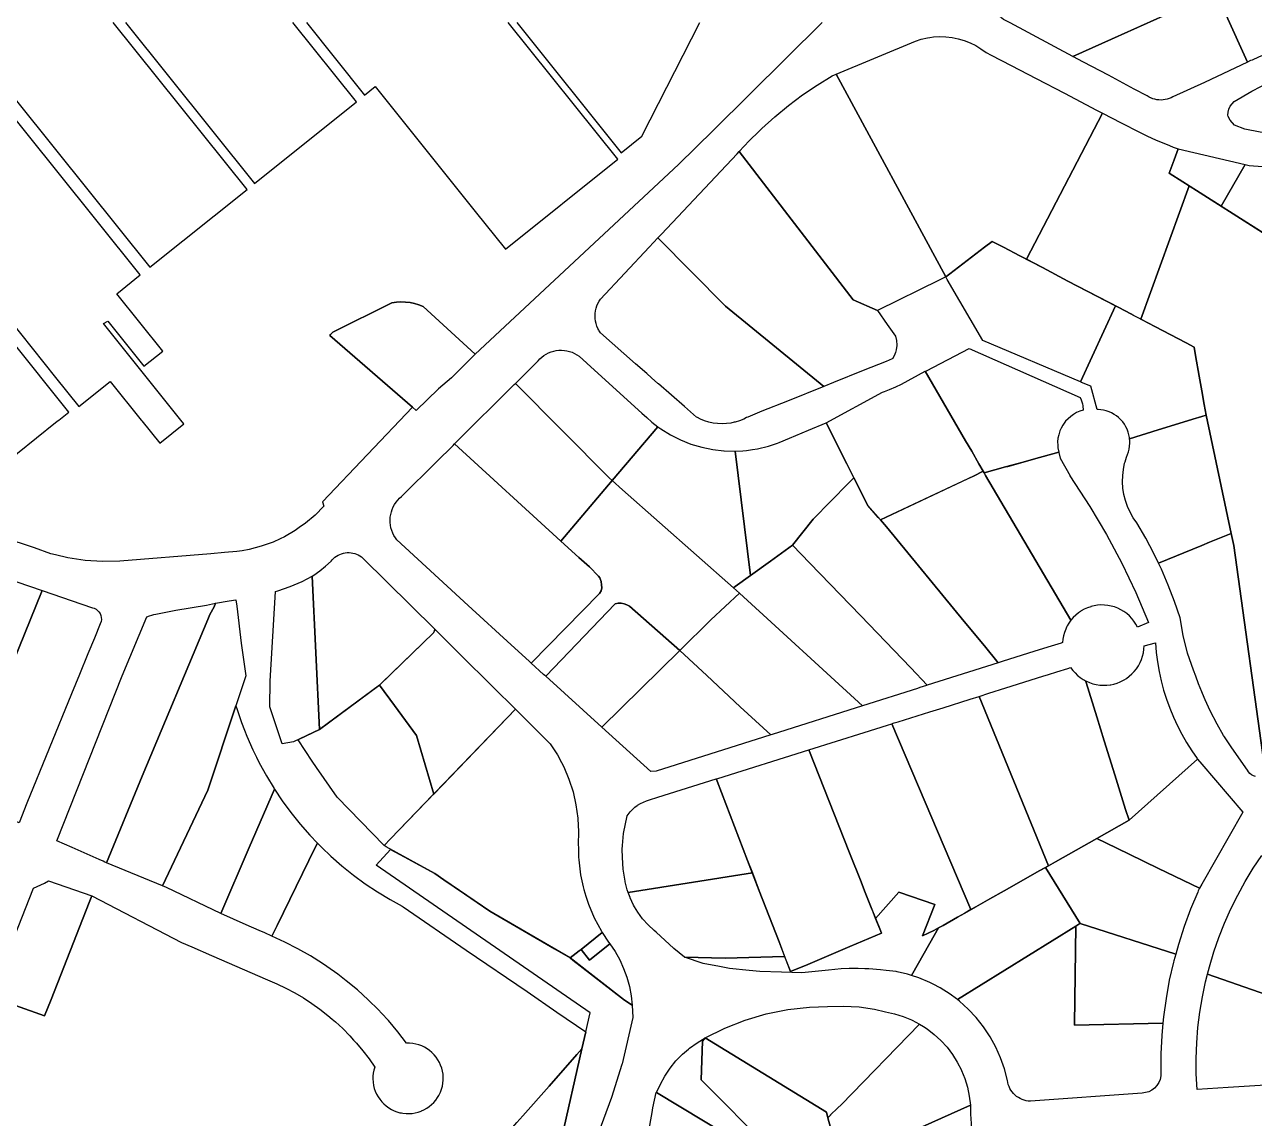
# Model space of a CAD drawing. Header units: metres. Extents: x 3 to 1027712, y 40 to 4430649.
# Drawn here: x 512282.2 to 512587.1, y 4412620.9 to 4412892.1 of the extents above; entities that cross this region are included whole.
import ezdxf

# ---------------------------------------------------------------- set-up
doc = ezdxf.new("R2010")
doc.units = ezdxf.units.M
doc.header["$MEASUREMENT"] = 0
doc.layers.add('A.ES.SDGC.CP.07003.cadastralparcel — CadastralParcel', color=1, linetype='Continuous')

msp = doc.modelspace()

# ---------------------------------------------------------------- linework, layer by layer
at = {"layer": 'A.ES.SDGC.CP.07003.cadastralparcel — CadastralParcel', "color": 7, "linetype": 'Continuous', "flags": 128}
for points in [[(512563.68, 4412893.87), (512542.16, 4412884.23), (512526.56, 4412892.53), (512524.89, 4412893.42), (512524.5, 4412893.7), (512524.2, 4412894.04), (512523.94, 4412894.43), (512523.77, 4412894.85), (512523.66, 4412895.31), (512523.55, 4412895.87), (512523.59, 4412896.63), (512523.84, 4412897.48), (512524.1, 4412897.99), (512524.48, 4412898.5), (512540.27, 4412905.55), (512555.85, 4412912.52), (512563.68, 4412893.87)], [(512593.82, 4412907.37), (512604.39, 4412912.11), (512609.13, 4412901.55), (512609.63, 4412900.43), (512611.1, 4412897.15), (512612.78, 4412893.4), (512609.8, 4412892.46), (512607.08, 4412891.46), (512604.79, 4412890.62), (512597.9, 4412888.1), (512591.16, 4412885.27), (512588.17, 4412884.01), (512586.55, 4412883.33), (512586.2, 4412883.18), (512585.4, 4412882.8), (512584.6, 4412884.59), (512577.75, 4412899.85), (512577.63, 4412900.12), (512578.14, 4412900.35), (512580.84, 4412901.55), (512591.16, 4412906.18), (512593.82, 4412907.37)], [(512548.03, 4412870.93), (512549.45, 4412870.19), (512530.62, 4412833.94), (512528.99, 4412834.79), (512524.89, 4412836.93), (512524.74, 4412837.01), (512522.12, 4412838.38), (512520.23, 4412836.93), (512511.64, 4412830.32), (512510.66, 4412829.57), (512483.43, 4412879.86), (512503.08, 4412888.01), (512504.55, 4412888.49), (512506.05, 4412888.84), (512506.68, 4412888.93), (512507.58, 4412889.06), (512509.13, 4412889.14), (512510.66, 4412889.1), (512512.21, 4412888.92), (512513.72, 4412888.61), (512515.2, 4412888.17), (512516.64, 4412887.61), (512518.03, 4412886.92), (512519.34, 4412886.12), (512520.59, 4412885.21), (512521.85, 4412884.56), (512526.84, 4412881.96), (512533.03, 4412878.73), (512540.02, 4412875.1), (512548.03, 4412870.93)], [(512602.17, 4412882.89), (512602.72, 4412883.1), (512607.82, 4412863.57), (512607.24, 4412863.46), (512601.62, 4412863.59), (512596.05, 4412864.32), (512588.58, 4412865.42), (512584.8, 4412866.23), (512582.21, 4412867.2), (512581.1, 4412868.39), (512580.63, 4412869.32), (512580.59, 4412869.67), (512580.65, 4412870.43), (512580.84, 4412871.17), (512581.17, 4412871.86), (512581.61, 4412872.49), (512582.16, 4412873.02), (512586.5, 4412875.58), (512590.94, 4412877.95), (512591.16, 4412878.06), (512595.48, 4412880.13), (512600.11, 4412882.11), (512602.17, 4412882.89)], [(512482.44, 4412879.45), (512483.43, 4412879.86), (512510.66, 4412829.57), (512509.1, 4412828.81), (512493.68, 4412821.24), (512487.69, 4412823.91), (512459.41, 4412860.64), (512461.88, 4412863.28), (512464.37, 4412865.72), (512465, 4412866.34), (512468.26, 4412869.27), (512471.63, 4412872.04), (512475.12, 4412874.67), (512478.73, 4412877.14), (512482.44, 4412879.45)], [(512569.41, 4412853.14), (512570.97, 4412852.15), (512559, 4412819.09), (512557.03, 4412820.11), (512556.47, 4412820.4), (512553.5, 4412821.96), (512540.91, 4412828.55), (512534.58, 4412831.86), (512530.62, 4412833.94), (512549.45, 4412870.19), (512554.07, 4412867.79), (512554.43, 4412867.6), (512558.3, 4412865.59), (512560.65, 4412864.5), (512562.63, 4412863.58), (512566.13, 4412862.13), (512567.04, 4412861.76), (512568.26, 4412861.32), (512567.23, 4412858.59), (512566, 4412855.3), (512569.41, 4412853.14)], [(512459.41, 4412860.64), (512487.69, 4412823.91), (512493.68, 4412821.24), (512496.09, 4412817.79), (512498.13, 4412814.87), (512498.4, 4412813.77), (512498.46, 4412812.63), (512498.45, 4412812.58), (512498.33, 4412811.5), (512498.13, 4412810.79), (512497.99, 4412810.42), (512497.52, 4412809.31), (512497.36, 4412809.25), (512495.84, 4412808.63), (512490.14, 4412806.34), (512482.79, 4412803.39), (512480.36, 4412802.41), (512455.96, 4412822.28), (512439.25, 4412839.23), (512440.12, 4412840.16), (512458.9, 4412860.09), (512459.41, 4412860.64)], [(512578.9, 4412847.11), (512566, 4412855.3), (512567.23, 4412858.59), (512568.26, 4412861.32), (512584.86, 4412857.4), (512578.9, 4412847.11)], [(512585.84, 4412857.17), (512605.78, 4412855.7), (512613.77, 4412855.95), (512614.11, 4412855.96), (512613.39, 4412834.11), (512609.09, 4412827.94), (512608.78, 4412828.14), (512579.42, 4412846.79), (512578.9, 4412847.11), (512584.86, 4412857.4), (512585.84, 4412857.17)], [(512455.96, 4412822.28), (512480.36, 4412802.41), (512471.38, 4412798.8), (512465, 4412796.24), (512461.49, 4412794.83), (512461.21, 4412794.68), (512460.5, 4412794.32), (512459.48, 4412793.91), (512458.42, 4412793.58), (512458.14, 4412793.52), (512457.34, 4412793.34), (512456.25, 4412793.2), (512455.15, 4412793.15), (512454.04, 4412793.2), (512452.95, 4412793.34), (512451.87, 4412793.57), (512450.81, 4412793.89), (512449.78, 4412794.31), (512449.05, 4412794.68), (512448.8, 4412794.81), (512445.81, 4412797.43), (512439.35, 4412803.08), (512439.25, 4412803.17), (512437.67, 4412804.56), (512436.49, 4412805.6), (512433.68, 4412808.05), (512424.97, 4412815.68), (512424.63, 4412816.22), (512424.56, 4412816.35), (512424.33, 4412816.78), (512424.08, 4412817.38), (512423.89, 4412817.99), (512423.75, 4412818.61), (512423.67, 4412819.25), (512423.64, 4412819.89), (512423.67, 4412820.53), (512423.75, 4412821.16), (512423.9, 4412821.79), (512424.09, 4412822.4), (512424.34, 4412822.99), (512424.64, 4412823.55), (512424.99, 4412824.09), (512437.08, 4412836.93), (512439.25, 4412839.23), (512455.96, 4412822.28)], [(512544.04, 4412803.52), (512519.78, 4412813.8), (512510.97, 4412828.93), (512510.66, 4412829.57), (512511.64, 4412830.32), (512520.23, 4412836.93), (512522.12, 4412838.38), (512524.74, 4412837.01), (512524.89, 4412836.93), (512528.99, 4412834.79), (512534.58, 4412831.86), (512540.91, 4412828.55), (512552.74, 4412822.36), (512544.04, 4412803.52)], [(512378.35, 4412797.25), (512357.87, 4412815.03), (512358.07, 4412815.29), (512358.62, 4412815.88), (512373.27, 4412823.1), (512374.39, 4412823.28), (512375.52, 4412823.36), (512376.65, 4412823.33), (512377.78, 4412823.19), (512378.89, 4412822.96), (512379.97, 4412822.64), (512381.03, 4412822.21), (512393.91, 4412810.45), (512388.06, 4412804.58), (512384.85, 4412801.81), (512379.3, 4412796.43), (512378.35, 4412797.25)], [(512552.89, 4412822.28), (512553.5, 4412821.96), (512556.47, 4412820.4), (512562.46, 4412817.27), (512570.19, 4412813.23), (512572.21, 4412812.17), (512572.57, 4412810.12), (512573.46, 4412804.98), (512574.1, 4412801.3), (512574.68, 4412797.96), (512575.15, 4412795.26), (512574.1, 4412794.94), (512573.26, 4412794.68), (512572.71, 4412794.51), (512563.28, 4412791.62), (512556.2, 4412789.45), (512556.17, 4412789.73), (512556.03, 4412790.43), (512555.83, 4412791.11), (512555.58, 4412791.78), (512555.27, 4412792.42), (512554.9, 4412793.03), (512554.48, 4412793.6), (512554.02, 4412794.14), (512553.51, 4412794.64), (512553.46, 4412794.68), (512552.95, 4412795.09), (512552.36, 4412795.49), (512551.74, 4412795.83), (512551.09, 4412796.13), (512550.42, 4412796.36), (512549.73, 4412796.54), (512549.03, 4412796.65), (512548.37, 4412796.69), (512548.13, 4412796.7), (512546.59, 4412802.44), (512544.31, 4412803.4), (512544.04, 4412803.52), (512552.74, 4412822.36), (512552.89, 4412822.28)], [(512427.14, 4412779.74), (512403.88, 4412803.18), (512409.51, 4412808.76), (512409.96, 4412809.25), (512410.45, 4412809.69), (512410.98, 4412810.09), (512411.54, 4412810.44), (512412.14, 4412810.74), (512412.75, 4412810.98), (512413.39, 4412811.17), (512414.04, 4412811.31), (512414.7, 4412811.38), (512415.36, 4412811.4), (512416.03, 4412811.35), (512416.68, 4412811.25), (512417.33, 4412811.09), (512417.95, 4412810.87), (512418.56, 4412810.6), (512419.14, 4412810.27), (512419.69, 4412809.9), (512421.59, 4412808.18), (512429.88, 4412800.66), (512435.25, 4412795.8), (512436.49, 4412794.68), (512437.75, 4412793.54), (512439.25, 4412792.42), (512427.88, 4412779.07), (512427.14, 4412779.74)], [(512529.82, 4412783.63), (512525.44, 4412782.44), (512520.16, 4412780.98), (512518.84, 4412783.23), (512517.04, 4412786.34), (512515.52, 4412788.95), (512505.53, 4412806.16), (512505.82, 4412806.31), (512516.39, 4412811.84), (512543.92, 4412799.66), (512544.18, 4412799.07), (512544.5, 4412798.08), (512544.64, 4412797.64), (512544.71, 4412796.54), (512543.84, 4412796.28), (512543.07, 4412795.93), (512542.27, 4412795.47), (512541.6, 4412794.99), (512540.34, 4412793.77), (512539.65, 4412792.83), (512539.24, 4412792.07), (512538.93, 4412791.37), (512538.63, 4412790.45), (512538.44, 4412789.56), (512538.36, 4412788.69), (512538.38, 4412787.83), (512538.4, 4412787.19), (512538.64, 4412786.08), (512532.34, 4412784.35), (512529.82, 4412783.63)], [(512515.52, 4412788.95), (512517.04, 4412786.34), (512518.84, 4412783.23), (512519.9, 4412781.41), (512519.85, 4412781.37), (512517.5, 4412780.18), (512494.41, 4412769.32), (512493.87, 4412769.94), (512491.3, 4412772.9), (512480.93, 4412793.39), (512494.94, 4412800.97), (512495.42, 4412801.17), (512496.62, 4412801.67), (512498.25, 4412802.35), (512499.67, 4412802.94), (512505.53, 4412806.16), (512515.52, 4412788.95)], [(512403.61, 4412802.9), (512403.88, 4412803.18), (512427.14, 4412779.74), (512427.88, 4412779.07), (512415.12, 4412764.07), (512388.81, 4412788.2), (512395.34, 4412794.69), (512397.37, 4412796.71), (512402.99, 4412802.29), (512403.61, 4412802.9)], [(512581.4, 4412765.98), (512576.05, 4412763.77), (512574.1, 4412762.97), (512563.38, 4412758.6), (512562.22, 4412761.02), (512560.19, 4412764.83), (512558.01, 4412768.56), (512557.12, 4412769.85), (512556.35, 4412771.21), (512555.7, 4412772.63), (512555.18, 4412774.11), (512554.8, 4412775.62), (512554.55, 4412777.17), (512554.44, 4412778.73), (512554.48, 4412780.29), (512554.65, 4412781.85), (512554.96, 4412783.38), (512555.07, 4412783.74), (512555.41, 4412784.88), (512555.7, 4412785.53), (512555.93, 4412786.2), (512556.1, 4412786.9), (512556.21, 4412787.6), (512556.26, 4412788.31), (512556.24, 4412789.02), (512556.2, 4412789.45), (512563.28, 4412791.62), (512572.71, 4412794.51), (512573.26, 4412794.68), (512574.1, 4412794.94), (512575.15, 4412795.26), (512581.4, 4412765.98)], [(512458.38, 4412786.36), (512462.16, 4412755.52), (512458.42, 4412752.81), (512457.98, 4412752.49), (512430.45, 4412776.74), (512427.88, 4412779.07), (512439.25, 4412792.42), (512439.98, 4412791.87), (512442.35, 4412790.41), (512444.84, 4412789.15), (512447.43, 4412788.12), (512448.27, 4412787.87), (512450.09, 4412787.32), (512452.83, 4412786.76), (512455.59, 4412786.44), (512455.7, 4412786.44), (512458.38, 4412786.36)], [(512462.16, 4412755.52), (512458.38, 4412786.36), (512460.33, 4412786.48), (512461.16, 4412786.53), (512462.7, 4412786.76), (512463.91, 4412786.94), (512466.62, 4412787.6), (512468.9, 4412788.36), (512469.27, 4412788.49), (512471.83, 4412789.6), (512476.57, 4412791.58), (512480.93, 4412793.39), (512487.83, 4412779.75), (512486.5, 4412778.41), (512477.76, 4412769.53), (512472.62, 4412763.08), (512467.11, 4412759.12), (512462.16, 4412755.52)], [(512388.42, 4412787.81), (512388.81, 4412788.2), (512415.12, 4412764.07), (512419.66, 4412760.03), (512422.3, 4412757.68), (512424.49, 4412755.37), (512424.82, 4412754.94), (512424.93, 4412754.74), (512425.2, 4412754.02), (512425.28, 4412753.25), (512425.3, 4412752.49), (512425.13, 4412751.76), (512424.77, 4412751.1), (512407.82, 4412733.84), (512407.33, 4412734.3), (512402.86, 4412738.39), (512392.22, 4412748.13), (512374.52, 4412764.34), (512374.12, 4412764.88), (512373.77, 4412765.45), (512373.48, 4412766.05), (512373.23, 4412766.68), (512373.04, 4412767.32), (512372.91, 4412767.98), (512372.84, 4412768.65), (512372.82, 4412769.32), (512372.87, 4412769.99), (512372.97, 4412770.65), (512373.13, 4412771.3), (512373.34, 4412771.94), (512373.61, 4412772.55), (512373.93, 4412773.14), (512374.3, 4412773.7), (512374.72, 4412774.23), (512375.18, 4412774.71), (512375.69, 4412775.16), (512384.33, 4412783.75), (512388.42, 4412787.81)], [(512529.82, 4412783.63), (512532.34, 4412784.35), (512538.64, 4412786.08), (512538.65, 4412786.04), (512538.97, 4412784.63), (512541.43, 4412780.26), (512541.4, 4412780.26), (512546.34, 4412772.61), (512550.46, 4412765.68), (512554.26, 4412758.58), (512557.72, 4412751.3), (512560.85, 4412743.87), (512558.17, 4412742.76), (512557.76, 4412743.51), (512557.28, 4412744.23), (512556.74, 4412744.9), (512556.14, 4412745.52), (512555.49, 4412746.09), (512554.8, 4412746.6), (512554.06, 4412747.04), (512553.29, 4412747.42), (512552.49, 4412747.73), (512551.66, 4412747.96), (512550.81, 4412748.13), (512549.96, 4412748.21), (512549.1, 4412748.23), (512548.24, 4412748.17), (512547.39, 4412748.03), (512546.62, 4412747.83), (512546.55, 4412747.81), (512545.74, 4412747.53), (512544.96, 4412747.18), (512544.21, 4412746.75), (512543.99, 4412746.6), (512543.5, 4412746.27), (512542.83, 4412745.72), (512542.22, 4412745.12), (512541.66, 4412744.46), (512520.48, 4412780.3), (512520.16, 4412780.98), (512525.44, 4412782.44), (512526.02, 4412782.6), (512529.82, 4412783.63)], [(512411.41, 4412730.56), (512411.22, 4412730.73), (512410.9, 4412731.03), (512407.82, 4412733.84), (512424.77, 4412751.1), (512425.13, 4412751.76), (512425.3, 4412752.49), (512425.28, 4412753.25), (512425.2, 4412754.02), (512424.93, 4412754.74), (512424.82, 4412754.94), (512424.49, 4412755.37), (512422.3, 4412757.68), (512419.66, 4412760.03), (512415.12, 4412764.07), (512427.88, 4412779.07), (512430.45, 4412776.74), (512457.98, 4412752.49), (512459.43, 4412751.13), (512452.36, 4412744.54), (512444.66, 4412736.93), (512432.19, 4412747.93), (512431.55, 4412748.3), (512430.85, 4412748.55), (512430.11, 4412748.67), (512429.37, 4412748.66), (512428.64, 4412748.52), (512411.41, 4412730.56)], [(512506.04, 4412728.34), (512501.94, 4412732.64), (512489.45, 4412745.62), (512476.88, 4412758.63), (512472.62, 4412763.08), (512477.76, 4412769.53), (512486.5, 4412778.41), (512487.83, 4412779.75), (512491.3, 4412772.9), (512494.41, 4412769.32), (512495.88, 4412767.62), (512515.21, 4412744.11), (512520.22, 4412738.11), (512523.61, 4412733.92), (512506.04, 4412728.34)], [(512520.16, 4412780.98), (512520.48, 4412780.3), (512541.66, 4412744.46), (512541.16, 4412743.76), (512540.72, 4412743.02), (512540.59, 4412742.74), (512540.36, 4412742.24), (512540.06, 4412741.43), (512539.83, 4412740.61), (512539.68, 4412739.75), (512539.6, 4412738.91), (512539.19, 4412738.78), (512535.91, 4412737.75), (512532.46, 4412736.69), (512524.84, 4412734.31), (512523.61, 4412733.92), (512520.22, 4412738.11), (512515.21, 4412744.11), (512495.88, 4412767.62), (512494.41, 4412769.32), (512516.19, 4412779.56), (512517.5, 4412780.18), (512519.85, 4412781.37), (512519.9, 4412781.41), (512520.16, 4412780.98)], [(512383.9, 4412742.2), (512383.86, 4412741.86), (512383.61, 4412741.32), (512370.19, 4412728.34), (512355.28, 4412717.33), (512353.46, 4412755.4), (512353.9, 4412755.64), (512355.4, 4412756.69), (512356.82, 4412757.83), (512358.17, 4412759.06), (512358.47, 4412759.43), (512358.8, 4412759.76), (512359.15, 4412760.07), (512359.54, 4412760.34), (512359.94, 4412760.58), (512360.37, 4412760.78), (512360.81, 4412760.95), (512361.26, 4412761.07), (512361.72, 4412761.16), (512362.19, 4412761.2), (512362.66, 4412761.21), (512363.13, 4412761.18), (512363.59, 4412761.1), (512364.05, 4412760.98), (512364.49, 4412760.83), (512364.92, 4412760.64), (512365.33, 4412760.41), (512365.72, 4412760.14), (512366.09, 4412759.85), (512383.9, 4412742.2)], [(512459.43, 4412751.13), (512457.98, 4412752.49), (512458.42, 4412752.81), (512462.16, 4412755.52), (512467.11, 4412759.12), (512472.62, 4412763.08), (512476.88, 4412758.63), (512489.45, 4412745.62), (512501.94, 4412732.64), (512506.04, 4412728.34), (512505.8, 4412728.27), (512504.15, 4412727.74), (512503.58, 4412727.56), (512489.95, 4412723.23), (512459.43, 4412751.13)], [(512346.09, 4412713.84), (512342.96, 4412722.95), (512343.08, 4412729.32), (512344.37, 4412751.6), (512345, 4412751.76), (512348.08, 4412752.79), (512351.05, 4412754.09), (512353.46, 4412755.4), (512355.28, 4412717.33), (512348.85, 4412714.26), (512346.09, 4412713.84)], [(512286.51, 4412751.8), (512296.4, 4412748.43), (512299, 4412747.55), (512299.47, 4412747.4), (512299.9, 4412747.17), (512300.3, 4412746.87), (512300.63, 4412746.5), (512300.9, 4412746.09), (512301.09, 4412745.63), (512301.2, 4412745.15), (512301.23, 4412744.66), (512301.18, 4412744.17), (512300.92, 4412743.54), (512299.49, 4412740.03), (512297.89, 4412736.1), (512295.79, 4412730.96), (512293.83, 4412726.16), (512282.78, 4412699.06), (512280.81, 4412694.22), (512265.85, 4412700.68), (512276.54, 4412727.14), (512286.51, 4412751.8)], [(512312.46, 4412745.28), (512313.2, 4412745.54), (512313.71, 4412745.72), (512314.22, 4412745.86), (512314.75, 4412745.96), (512319.68, 4412746.93), (512327.29, 4412748.16), (512329.53, 4412748.68), (512329.19, 4412747.77), (512328.13, 4412745.87), (512327.64, 4412744.61), (512311.33, 4412705.78), (512302.52, 4412684.3), (512302.12, 4412684.48), (512301.64, 4412684.69), (512300.64, 4412685.14), (512294.02, 4412688.07), (512290.22, 4412689.75), (512306.35, 4412730.65), (512312.46, 4412745.28)], [(512334.59, 4412723.26), (512327.61, 4412702.33), (512316.41, 4412678.62), (512302.52, 4412684.3), (512311.33, 4412705.78), (512327.64, 4412744.61), (512328.13, 4412745.87), (512329.19, 4412747.77), (512329.53, 4412748.68), (512332.93, 4412749.22), (512334.54, 4412749.48), (512334.82, 4412747.97), (512335.9, 4412738.77), (512337.04, 4412730.64), (512334.59, 4412723.26)], [(512444.66, 4412736.93), (512425.33, 4412717.95), (512411.41, 4412730.56), (512428.64, 4412748.52), (512429.37, 4412748.66), (512430.11, 4412748.67), (512430.85, 4412748.55), (512431.55, 4412748.3), (512432.19, 4412747.93), (512444.66, 4412736.93)], [(512489.95, 4412723.23), (512467.56, 4412716.12), (512467.24, 4412716.02), (512459.65, 4412722.98), (512451.33, 4412730.73), (512444.66, 4412736.93), (512452.36, 4412744.54), (512459.43, 4412751.13), (512489.95, 4412723.23)], [(512390.01, 4412736.15), (512398.42, 4412727.83), (512403.93, 4412722.37), (512383.64, 4412701.32), (512379.33, 4412715.88), (512373.89, 4412723.33), (512370.22, 4412728.37), (512370.25, 4412728.39), (512370.3, 4412728.45), (512370.33, 4412728.47), (512370.38, 4412728.52), (512370.4, 4412728.54), (512370.63, 4412728.77), (512370.67, 4412728.81), (512383.61, 4412741.32), (512383.86, 4412741.86), (512383.9, 4412742.2), (512390.01, 4412736.15)], [(512444.66, 4412736.93), (512451.33, 4412730.73), (512459.65, 4412722.98), (512467.24, 4412716.02), (512465.39, 4412715.43), (512438.84, 4412707), (512437.48, 4412706.96), (512425.33, 4412717.95), (512444.66, 4412736.93)], [(512545.29, 4412729.41), (512545.47, 4412729.33), (512546.27, 4412728.98), (512547.09, 4412728.7), (512547.94, 4412728.5), (512548.8, 4412728.37), (512549.67, 4412728.31), (512550.54, 4412728.34), (512551.4, 4412728.43), (512551.52, 4412728.46), (512552.26, 4412728.61), (512553.09, 4412728.86), (512553.9, 4412729.18), (512554.68, 4412729.57), (512554.81, 4412729.64), (512555.42, 4412730.03), (512556.12, 4412730.55), (512556.77, 4412731.12), (512557.37, 4412731.75), (512557.91, 4412732.43), (512558.39, 4412733.17), (512558.8, 4412733.93), (512559.14, 4412734.73), (512559.41, 4412735.56), (512559.61, 4412736.4), (512559.74, 4412737.27), (512559.79, 4412738.14), (512562.59, 4412738.84), (512562.79, 4412736.47), (512563.1, 4412734.11), (512563.51, 4412731.77), (512563.78, 4412730.55), (512564.02, 4412729.44), (512564.63, 4412727.14), (512565.34, 4412724.88), (512566.15, 4412722.63), (512567.05, 4412720.44), (512568.05, 4412718.27), (512569.15, 4412716.17), (512570.33, 4412714.11), (512571.6, 4412712.09), (512572.96, 4412710.13), (512573.05, 4412710.02), (512556.05, 4412694.86), (512555.21, 4412697.55), (512553.87, 4412701.85), (512552.53, 4412706.15), (512549.93, 4412714.53), (512548.07, 4412720.47), (512545.4, 4412729.05), (512545.29, 4412729.41)], [(512521.29, 4412726.34), (512525.54, 4412727.69), (512534.67, 4412730.55), (512536.09, 4412730.99), (512538.15, 4412731.64), (512540.85, 4412732.5), (512541.58, 4412732.73), (512542.09, 4412732.01), (512542.67, 4412731.37), (512543.3, 4412730.77), (512543.56, 4412730.55), (512543.98, 4412730.22), (512544.7, 4412729.74), (512545.02, 4412729.57), (512545.29, 4412729.41), (512545.4, 4412729.05), (512548.07, 4412720.47), (512549.93, 4412714.53), (512552.53, 4412706.15), (512553.87, 4412701.85), (512555.21, 4412697.55), (512556.05, 4412694.86), (512548.06, 4412690.35), (512537.82, 4412684.56), (512536.09, 4412683.57), (512518.86, 4412725.58), (512521.29, 4412726.34)], [(512373.89, 4412723.33), (512379.33, 4412715.88), (512383.64, 4412701.32), (512383.61, 4412701.3), (512383.59, 4412701.28), (512383.46, 4412701.14), (512383.45, 4412701.13), (512372.92, 4412690.22), (512371.35, 4412688.58), (512359.69, 4412700.61), (512354.58, 4412707.96), (512353.53, 4412709.47), (512350.02, 4412714.81), (512350.14, 4412714.87), (512355.28, 4412717.33), (512370.05, 4412728.23), (512370.19, 4412728.34), (512370.22, 4412728.37), (512373.89, 4412723.33)], [(512497.53, 4412718.89), (512497.81, 4412718.97), (512498.78, 4412719.28), (512506.67, 4412721.76), (512509.93, 4412722.77), (512516.66, 4412724.89), (512518.86, 4412725.58), (512536.09, 4412683.57), (512533.93, 4412682.36), (512525.1, 4412677.37), (512521.52, 4412675.35), (512518.06, 4412673.39), (512517.88, 4412673.28), (512517.17, 4412672.88), (512516.83, 4412672.69), (512497.23, 4412718.79), (512497.53, 4412718.89)], [(512336.71, 4412717.2), (512337.29, 4412715.7), (512338.76, 4412712.35), (512339.69, 4412710.47), (512340.38, 4412709.07), (512342.14, 4412705.86), (512344.04, 4412702.73), (512344.15, 4412702.56), (512337.87, 4412688.07), (512330.81, 4412671.76), (512317.36, 4412678.21), (512316.41, 4412678.62), (512327.61, 4412702.33), (512334.59, 4412723.26), (512334.79, 4412722.57), (512335.97, 4412719.11), (512336.71, 4412717.2)], [(512404.61, 4412721.7), (512407.12, 4412719.21), (512412.53, 4412713.84), (512414.33, 4412711.05), (512415.33, 4412709.16), (512415.88, 4412708.11), (512417.16, 4412705.05), (512418.18, 4412701.9), (512418.92, 4412698.66), (512419.4, 4412695.38), (512419.41, 4412695.24), (512419.58, 4412692.07), (512419.47, 4412688.75), (512419.5, 4412688.07), (512419.58, 4412685.74), (512419.59, 4412685.02), (512420.07, 4412681.31), (512420.72, 4412678.34), (512420.86, 4412677.66), (512421.38, 4412676.07), (512422, 4412674.09), (512423.46, 4412670.65), (512425.23, 4412667.36), (512425.45, 4412667.03), (512420.16, 4412662.84), (512419.71, 4412662.49), (512417.46, 4412660.71), (512397.59, 4412672.31), (512386.17, 4412680.12), (512383.92, 4412681.66), (512371.81, 4412688.24), (512371.35, 4412688.58), (512372.92, 4412690.22), (512403.93, 4412722.37), (512404.61, 4412721.7)], [(512516.83, 4412672.69), (512515.31, 4412671.84), (512513.5, 4412670.81), (512509.93, 4412668.8), (512508.84, 4412668.18), (512507.63, 4412667.5), (512504.86, 4412666.21), (512507.92, 4412673.96), (512498.94, 4412677.02), (512493.22, 4412670.51), (512492.44, 4412672.47), (512492.13, 4412673.24), (512490.49, 4412677.37), (512489.62, 4412679.55), (512486.76, 4412686.77), (512476.62, 4412712.31), (512490.38, 4412716.64), (512496.19, 4412718.47), (512497.23, 4412718.79), (512516.83, 4412672.69)], [(512454.1, 4412705.23), (512476.62, 4412712.31), (512486.76, 4412686.77), (512489.62, 4412679.55), (512490.49, 4412677.37), (512492.13, 4412673.24), (512494.26, 4412667.9), (512494.66, 4412666.88), (512486.85, 4412663.57), (512476.37, 4412659.13), (512472.1, 4412657.32), (512469.27, 4412664.68), (512464.38, 4412677.37), (512461.48, 4412684.92), (512453.91, 4412704.58), (512453.71, 4412705.11), (512454.1, 4412705.23)], [(512573.05, 4412710.02), (512574.1, 4412708.79), (512584.26, 4412696.86), (512574.1, 4412678.99), (512573.54, 4412678), (512563.38, 4412682.93), (512556.1, 4412686.45), (512550.28, 4412689.27), (512548.06, 4412690.35), (512556.05, 4412694.86), (512573.05, 4412710.02)], [(512431.88, 4412676.93), (512431.64, 4412677.6), (512431.15, 4412679.58), (512431.11, 4412679.78), (512430.63, 4412682.7), (512430.41, 4412685.65), (512430.4, 4412687.65), (512430.44, 4412688.61), (512430.73, 4412691.56), (512431.6, 4412695.98), (512431.82, 4412696.3), (512432.34, 4412696.94), (512432.91, 4412697.53), (512433.53, 4412698.08), (512434.12, 4412698.51), (512434.18, 4412698.56), (512434.9, 4412699), (512435.62, 4412699.37), (512436.39, 4412699.67), (512437.18, 4412699.91), (512439.24, 4412700.56), (512453.71, 4412705.11), (512453.91, 4412704.58), (512461.48, 4412684.92), (512462.67, 4412681.84), (512431.88, 4412676.93)], [(512344.15, 4412702.56), (512346.07, 4412699.69), (512348.24, 4412696.74), (512350.53, 4412693.89), (512352.94, 4412691.14), (512354.79, 4412689.2), (512354.24, 4412688.07), (512344.83, 4412668.8), (512343.52, 4412666.13), (512341.72, 4412666.93), (512340.38, 4412667.52), (512337.16, 4412668.95), (512330.81, 4412671.76), (512337.87, 4412688.07), (512344.15, 4412702.56)], [(512567.63, 4412661.68), (512543.92, 4412669.3), (512535.32, 4412683.14), (512536.07, 4412683.56), (512537.82, 4412684.56), (512548.06, 4412690.35), (512550.28, 4412689.27), (512556.1, 4412686.45), (512563.38, 4412682.93), (512573.54, 4412678), (512573.24, 4412677.37), (512573.08, 4412677.03), (512571.3, 4412672.79), (512569.7, 4412668.48), (512568.29, 4412664.09), (512567.63, 4412661.68)], [(512575.5, 4412656.67), (512575.97, 4412658.52), (512577.07, 4412662.2), (512578.33, 4412665.82), (512579.74, 4412669.38), (512581.31, 4412672.89), (512583.02, 4412676.32), (512584.88, 4412679.67), (512586.87, 4412682.95), (512589.01, 4412686.12), (512612.38, 4412657.21), (512608.48, 4412645.2), (512575.5, 4412656.67)], [(512462.67, 4412681.84), (512464.38, 4412677.37), (512469.27, 4412664.68), (512470.65, 4412661.1), (512455.92, 4412660.69), (512445.82, 4412660.94), (512443.21, 4412663.03), (512438.8, 4412667.11), (512438.31, 4412667.51), (512436.8, 4412668.89), (512435.44, 4412670.41), (512434.23, 4412672.06), (512433.4, 4412673.43), (512433.18, 4412673.82), (512432.34, 4412675.62), (512432.32, 4412675.67), (512431.88, 4412676.93), (512462.67, 4412681.84)], [(512513.49, 4412650.39), (512513.27, 4412650.56), (512511.68, 4412651.76), (512509.21, 4412653.33), (512507.52, 4412654.21), (512506.62, 4412654.67), (512503.92, 4412655.8), (512502.11, 4412656.38), (512506.67, 4412664.38), (512508.84, 4412668.18), (512509.93, 4412668.8), (512513.5, 4412670.81), (512515.31, 4412671.84), (512518.06, 4412673.39), (512521.52, 4412675.35), (512525.1, 4412677.37), (512533.93, 4412682.36), (512535.32, 4412683.14), (512543.92, 4412669.3), (512543.58, 4412669.07), (512542.9, 4412668.61), (512513.49, 4412650.39)], [(512288.74, 4412650.42), (512287.13, 4412646.33), (512273.8, 4412651.1), (512275.97, 4412656.6), (512277.87, 4412661.42), (512284.41, 4412677.98), (512287.1, 4412679.29), (512288.08, 4412679.81), (512298.86, 4412676.1), (512298.22, 4412674.48), (512288.74, 4412650.42)], [(512502.11, 4412656.38), (512501.13, 4412656.69), (512498.54, 4412657.29), (512498.28, 4412657.35), (512495.87, 4412657.62), (512494.4, 4412657.78), (512491.51, 4412657.98), (512490.51, 4412658.05), (512488.88, 4412658.09), (512486.62, 4412658.14), (512484.69, 4412658.03), (512484.65, 4412658.04), (512481.5, 4412657.71), (512474.95, 4412657.02), (512469.84, 4412657.19), (512464.47, 4412657.37), (512461.89, 4412657.62), (512456.96, 4412658.11), (512454.54, 4412658.57), (512450.48, 4412659.35), (512445.82, 4412660.94), (512455.92, 4412660.69), (512470.65, 4412661.1), (512472.1, 4412657.32), (512476.37, 4412659.13), (512486.85, 4412663.57), (512494.66, 4412666.88), (512494.26, 4412667.9), (512493.22, 4412670.51), (512498.94, 4412677.02), (512507.92, 4412673.96), (512504.86, 4412666.21), (512507.63, 4412667.5), (512508.84, 4412668.18), (512506.67, 4412664.38), (512502.11, 4412656.38)], [(512542.57, 4412644.28), (512542.9, 4412668.61), (512543.58, 4412669.07), (512543.92, 4412669.3), (512567.63, 4412661.68), (512567.17, 4412660.01), (512567.07, 4412659.66), (512566.05, 4412655.17), (512565.23, 4412650.64), (512564.6, 4412646.09), (512564.46, 4412644.56), (512542.57, 4412644.03), (512542.57, 4412644.28)], [(512427.29, 4412664.24), (512422.28, 4412660.15), (512420.16, 4412662.84), (512425.45, 4412667.03), (512427.01, 4412664.67), (512427.29, 4412664.24)], [(512564.46, 4412644.56), (512564.18, 4412641.5), (512563.95, 4412636.91), (512563.92, 4412631.46), (512563.75, 4412630.62), (512563.44, 4412629.82), (512562.99, 4412629.1), (512562.41, 4412628.47), (512561.73, 4412627.95), (512560.97, 4412627.56), (512560.15, 4412627.32), (512559.3, 4412627.23), (512531.59, 4412625.18), (512531.07, 4412625.23), (512530.55, 4412625.31), (512530.05, 4412625.44), (512529.55, 4412625.62), (512529.08, 4412625.84), (512528.62, 4412626.1), (512528.19, 4412626.39), (512527.79, 4412626.73), (512527.42, 4412627.1), (512527.08, 4412627.5), (512526.78, 4412627.93), (512526.52, 4412628.38), (512526.3, 4412628.85), (512526.12, 4412629.34), (512525.98, 4412629.85), (512525.89, 4412630.36), (512525.17, 4412633.19), (512524.22, 4412635.95), (512523.03, 4412638.63), (512521.63, 4412641.19), (512520.01, 4412643.63), (512518.19, 4412645.92), (512516.19, 4412648.05), (512514.01, 4412650), (512513.49, 4412650.39), (512542.9, 4412668.61), (512542.57, 4412644.28), (512542.57, 4412644.03), (512564.46, 4412644.56)], [(512430.95, 4412650.24), (512417.46, 4412660.71), (512419.71, 4412662.49), (512420.16, 4412662.84), (512422.28, 4412660.15), (512427.29, 4412664.24), (512428.6, 4412662.3), (512429.76, 4412660.26), (512430.74, 4412658.13), (512431.54, 4412655.93), (512432.17, 4412653.67), (512432.6, 4412651.36), (512432.85, 4412649.03), (512430.95, 4412650.24)], [(512575.5, 4412656.67), (512608.48, 4412645.2), (512609.19, 4412629.87), (512608.79, 4412629.99), (512607.98, 4412630.17), (512607.16, 4412630.27), (512580.64, 4412628.62), (512572.93, 4412628.14), (512572.74, 4412631.97), (512572.71, 4412635.81), (512572.85, 4412639.64), (512573.15, 4412643.46), (512573.61, 4412647.27), (512574.24, 4412651.05), (512575.02, 4412654.81), (512575.5, 4412656.67)], [(512481.36, 4412621.11), (512481.05, 4412622.49), (512450.92, 4412640.89), (512455.79, 4412643.31), (512460.86, 4412645.3), (512466.08, 4412646.84), (512471.41, 4412647.92), (512476.82, 4412648.53), (512481.29, 4412648.68), (512485.2, 4412648.8), (512489.11, 4412648.57), (512492.98, 4412648), (512495.65, 4412647.37), (512495.69, 4412647.37), (512497.88, 4412646.89), (512500.02, 4412646.22), (512502.1, 4412645.37), (512502.26, 4412645.28), (512504.09, 4412644.33), (512484.66, 4412624.32), (512483.84, 4412623.54), (512483.23, 4412622.96), (512482.56, 4412622.32), (512482.47, 4412622.24), (512481.36, 4412621.11)], [(512373.24, 4412584.81), (512379.45, 4412591.84), (512397.62, 4412612.39), (512402.24, 4412617.62), (512404.26, 4412619.9), (512405.72, 4412621.56), (512412.24, 4412628.94), (512419.16, 4412636.77), (512420.38, 4412638.15), (512415.29, 4412615.91), (512369.32, 4412551.62), (512368.88, 4412551.47), (512368.71, 4412551.42), (512367.87, 4412552.06), (512354.16, 4412562.56), (512354.07, 4412562.62), (512354.06, 4412562.63), (512373.24, 4412584.81)], [(512438.91, 4412627.32), (512462.61, 4412613.04), (512465.87, 4412600.07), (512464.8, 4412599.75), (512437.31, 4412593.7), (512437.06, 4412595.48), (512436.95, 4412596.28), (512436.59, 4412600.18), (512436.39, 4412604.09), (512436.38, 4412606.04), (512436.37, 4412608), (512436.51, 4412611.92), (512436.83, 4412615.82), (512437.31, 4412619.71), (512437.77, 4412622.43), (512437.96, 4412623.57), (512438.79, 4412627.4), (512438.91, 4412627.32)], [(512487.95, 4412611.31), (512516.71, 4412624.22), (512516.77, 4412622.21), (512516.78, 4412621.98), (512516.87, 4412619.64), (512517.24, 4412609.95), (512518.22, 4412597.95), (512518.32, 4412597.21), (512518.41, 4412596.44), (512487.6, 4412598.71), (512484.52, 4412609.77), (512487.95, 4412611.31)]]:
    msp.add_lwpolyline(points, close=True, dxfattribs=at)
for points in [[(512577.75, 4412899.85), (512584.6, 4412884.59), (512585.4, 4412882.8), (512574.75, 4412877.74), (512566.96, 4412874.24), (512566.5, 4412874), (512566.02, 4412873.8), (512565.53, 4412873.64), (512565.03, 4412873.52), (512564.52, 4412873.45), (512564, 4412873.42), (512563.48, 4412873.44), (512562.97, 4412873.5), (512562.46, 4412873.6), (512561.97, 4412873.75), (512561.48, 4412873.93), (512561.37, 4412873.98), (512561.02, 4412874.16), (512560.58, 4412874.43), (512557.35, 4412876.15), (512550.94, 4412879.56), (512544.78, 4412882.84), (512542.16, 4412884.23), (512565.33, 4412894.61)], [(512479.95, 4412892.67), (512453.01, 4412865.98), (512444.36, 4412857.41), (512393.91, 4412810.45), (512381.03, 4412822.21), (512379.97, 4412822.64), (512378.89, 4412822.96), (512377.78, 4412823.19), (512376.65, 4412823.33), (512375.52, 4412823.36), (512374.39, 4412823.28), (512373.27, 4412823.1), (512358.62, 4412815.88), (512358.07, 4412815.29), (512357.87, 4412815.03), (512378.35, 4412797.25), (512356.07, 4412773.83), (512356.37, 4412772.75), (512354.2, 4412770.53), (512351.84, 4412768.52), (512350.29, 4412767.42), (512349.3, 4412766.72), (512346.62, 4412765.16), (512345.59, 4412764.67), (512343.81, 4412763.84), (512340.89, 4412762.78), (512337.89, 4412761.99), (512336.14, 4412761.69), (512334.83, 4412761.47), (512331.73, 4412761.22), (512328.35, 4412760.94), (512305.81, 4412759.11), (512301.49, 4412758.97), (512297.18, 4412759.22), (512292.91, 4412759.88), (512289.89, 4412760.64), (512288.72, 4412760.93), (512284.65, 4412762.36), (512269.3, 4412767.42)], [(512279.86, 4412873.66), (512289.89, 4412861.14), (512313.26, 4412831.99), (512337.34, 4412851.27), (512304.17, 4412892.67)], [(512307.17, 4412892.67), (512339.17, 4412852.75), (512364.47, 4412873.01), (512348.72, 4412892.67)], [(512352.07, 4412892.67), (512366.51, 4412874.65), (512369.12, 4412876.74), (512393.91, 4412845.8), (512401.42, 4412836.43), (512429.3, 4412858.77), (512402.13, 4412892.67)], [(512404.22, 4412892.67), (512430.11, 4412860.37), (512435.25, 4412864.49), (512449.61, 4412892.67)], [(512269.54, 4412830.05), (512289.89, 4412804.66), (512295.67, 4412797.45), (512303.42, 4412803.66), (512311.09, 4412794.09), (512311.24, 4412793.9), (512315.69, 4412788.35), (512321.67, 4412793.14), (512320.91, 4412794.09), (512301.75, 4412818.01), (512302.81, 4412818.61), (512311.76, 4412807.44), (512316.44, 4412811.19), (512305.05, 4412825.41), (512310.85, 4412830.05), (512289.89, 4412856.24), (512277.47, 4412871.75)], [(512589.92, 4412706.31), (512582.03, 4412763.01), (512581.4, 4412765.98), (512575.15, 4412795.26), (512574.68, 4412797.96), (512574.1, 4412801.3), (512573.46, 4412804.98), (512572.57, 4412810.12), (512572.21, 4412812.17), (512570.19, 4412813.23), (512562.46, 4412817.27), (512559, 4412819.09), (512570.97, 4412852.15), (512605.78, 4412830.04)], [(512270.95, 4412778.24), (512289.89, 4412793.45), (512290.54, 4412793.97), (512290.69, 4412794.09), (512293.15, 4412796.06), (512289.89, 4412800.13), (512265.92, 4412830.05)], [(512587.43, 4412705.74), (512586.93, 4412705.89), (512586.46, 4412706.14), (512586.04, 4412706.46), (512585.69, 4412706.86), (512585.41, 4412707.3), (512581.58, 4412712.82), (512579.69, 4412715.54), (512579.51, 4412715.85), (512577.89, 4412718.71), (512576.21, 4412721.96), (512574.95, 4412724.7), (512574.68, 4412725.29), (512574.1, 4412726.7), (512573.29, 4412728.66), (512572.6, 4412730.55), (512572.04, 4412732.09), (512570.55, 4412736.3), (512569.45, 4412740.63), (512568.74, 4412745.04), (512567.35, 4412749.13), (512565.8, 4412753.16), (512564.09, 4412757.13), (512563.38, 4412758.6), (512574.1, 4412762.97), (512576.05, 4412763.77), (512581.4, 4412765.98), (512582.03, 4412763.01), (512582.03, 4412763.01), (512589.92, 4412706.31)], [(512273.66, 4412756.17), (512286.51, 4412751.8), (512276.54, 4412727.14)], [(512273.8, 4412651.1), (512287.13, 4412646.33), (512288.74, 4412650.42), (512298.22, 4412674.48), (512298.86, 4412676.1), (512321.12, 4412664.56), (512323.69, 4412663.45), (512328.52, 4412661.35), (512342.45, 4412655.32), (512344.74, 4412654.34), (512346.98, 4412653.26), (512349.17, 4412652.09), (512351.31, 4412650.82), (512353.39, 4412649.46), (512355.42, 4412648.02), (512357.38, 4412646.49), (512358.47, 4412645.56), (512359.27, 4412644.88), (512361.09, 4412643.19), (512362.84, 4412641.42), (512363.78, 4412640.37), (512364.5, 4412639.58), (512366.09, 4412637.67), (512367.6, 4412635.7), (512369.03, 4412633.66), (512368.82, 4412632.92), (512368.66, 4412632.17), (512368.58, 4412631.41), (512368.56, 4412630.65), (512368.6, 4412630.02), (512368.61, 4412629.89), (512368.73, 4412629.13), (512368.91, 4412628.39), (512369.16, 4412627.67), (512369.47, 4412626.97), (512369.84, 4412626.3), (512370.27, 4412625.67), (512370.74, 4412625.07), (512371.28, 4412624.52), (512371.85, 4412624.02), (512372.47, 4412623.57), (512373.14, 4412623.18), (512373.82, 4412622.84), (512374.53, 4412622.57), (512375.27, 4412622.36), (512375.66, 4412622.28), (512376.02, 4412622.22), (512376.78, 4412622.14), (512377.54, 4412622.13), (512378.31, 4412622.19), (512379.06, 4412622.31), (512379.79, 4412622.5), (512380.53, 4412622.75), (512380.61, 4412622.79), (512381.22, 4412623.06), (512381.89, 4412623.44), (512382.52, 4412623.87), (512383.1, 4412624.35), (512383.66, 4412624.89), (512384.15, 4412625.47), (512384.59, 4412626.09), (512384.91, 4412626.63), (512384.98, 4412626.75), (512385.32, 4412627.44), (512385.59, 4412628.15), (512385.78, 4412628.89), (512385.92, 4412629.64), (512385.99, 4412630.4), (512386.01, 4412631.16), (512385.98, 4412631.39), (512385.95, 4412631.93), (512385.82, 4412632.68), (512385.62, 4412633.42), (512385.36, 4412634.14), (512385.04, 4412634.83), (512384.66, 4412635.5), (512384.23, 4412636.13), (512383.74, 4412636.71), (512383.21, 4412637.26), (512382.62, 4412637.75), (512381.99, 4412638.19), (512381.34, 4412638.57), (512380.65, 4412638.9), (512379.93, 4412639.16), (512379.2, 4412639.36), (512378.45, 4412639.5), (512377.67, 4412639.56), (512376.91, 4412639.57), (512374.72, 4412642.42), (512372.39, 4412645.17), (512370.66, 4412647.04), (512369.94, 4412647.82), (512367.38, 4412650.36), (512364.71, 4412652.78), (512361.94, 4412655.08), (512359.83, 4412656.68), (512359.06, 4412657.26), (512356.1, 4412659.31), (512353.05, 4412661.23), (512349.92, 4412663.02), (512346.71, 4412664.66), (512343.52, 4412666.13), (512344.83, 4412668.8), (512354.24, 4412688.07), (512354.79, 4412689.2), (512355.47, 4412688.49), (512355.91, 4412688.07), (512358.11, 4412685.96), (512360.87, 4412683.55), (512363.72, 4412681.26), (512366.67, 4412679.1), (512369.71, 4412677.07), (512372.84, 4412675.18), (512375.78, 4412673.57), (512376.05, 4412673.42), (512391.72, 4412662.68), (512406.77, 4412652.37), (512414.19, 4412647.29), (512421.35, 4412642.38), (512420.38, 4412638.15), (512419.16, 4412636.77), (512412.24, 4412628.94), (512405.72, 4412621.56), (512404.26, 4412619.9)], [(512415.29, 4412615.91), (512420.38, 4412638.15), (512420.38, 4412638.15), (512421.35, 4412642.38), (512422.43, 4412647.08), (512369.33, 4412683.74), (512372.95, 4412687.61), (512376.31, 4412685.79), (512383.92, 4412681.66), (512386.17, 4412680.12), (512391.24, 4412676.65), (512397.59, 4412672.31), (512413.6, 4412662.96), (512417.46, 4412660.71), (512418.13, 4412660.19), (512430.95, 4412650.24), (512432.85, 4412649.03), (512433.04, 4412645.92), (512430.33, 4412634.44), (512430.3, 4412634.31), (512427.76, 4412626.16), (512419.24, 4412603.09)], [(512484.52, 4412609.77), (512481.36, 4412621.11), (512481.76, 4412621.51), (512482.47, 4412622.24), (512482.56, 4412622.32), (512483.23, 4412622.96), (512483.84, 4412623.54), (512484.66, 4412624.32), (512484.66, 4412624.32), (512504.09, 4412644.33), (512505.09, 4412643.69), (512505.98, 4412643.12), (512507.76, 4412641.75), (512509.36, 4412640.28), (512509.41, 4412640.23), (512510.92, 4412638.57), (512512.28, 4412636.78), (512513.47, 4412634.88), (512514.49, 4412632.88), (512514.51, 4412632.83), (512515.33, 4412630.8), (512515.99, 4412628.65), (512516.45, 4412626.45), (512516.71, 4412624.22), (512487.95, 4412611.31)], [(512462.61, 4412613.04), (512438.91, 4412627.32), (512439.85, 4412629.43), (512440.97, 4412631.45), (512442.26, 4412633.37), (512443.71, 4412635.17), (512445.1, 4412636.6), (512445.32, 4412636.83), (512446.79, 4412638.11), (512447.07, 4412638.35), (512448.94, 4412639.7), (512450.92, 4412640.89), (512450.92, 4412640.89), (512450.25, 4412640.09), (512449.92, 4412630.47), (512466.9, 4412613.44)], [(512466.9, 4412613.44), (512449.92, 4412630.47), (512450.25, 4412640.09), (512450.92, 4412640.89), (512450.92, 4412640.89), (512481.05, 4412622.49), (512481.36, 4412621.11), (512484.52, 4412609.77)]]:
    msp.add_lwpolyline(points, dxfattribs=at)

doc.saveas('drawing.dxf')
